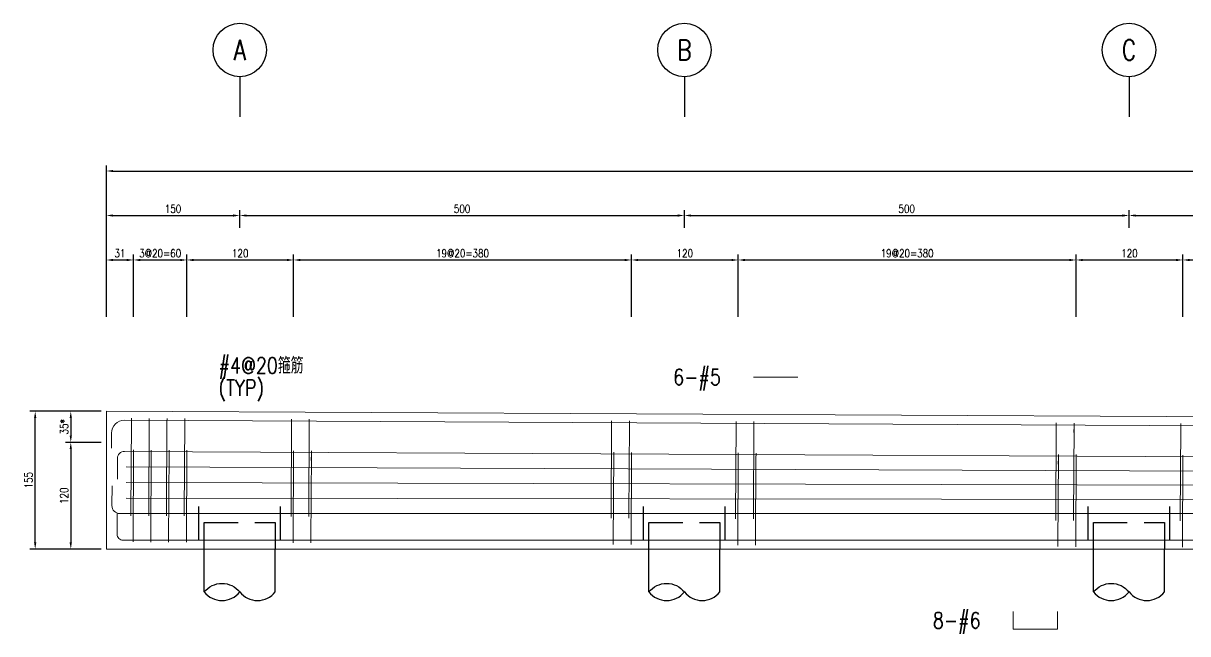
# Model space of a CAD drawing. Extents: x -4754 to 4976, y -19960 to 3841.
# Drawn here: x -359 to 951, y -18295 to -17609 of the extents above; entities that cross this region are included whole.
import ezdxf
from ezdxf.enums import TextEntityAlignment as Align

# ---------------------------------------------------------------- set-up
doc = ezdxf.new("R2010")
doc.units = 0
doc.header["$LTSCALE"] = 3
doc.linetypes.add('DASHED', pattern=[19.05, 12.7, -6.35])
doc.layers.get('0').update_dxf_attribs({"linetype": 'CONTINUOUS'})
doc.layers.add('HB_0', color=7, linetype='CONTINUOUS', transparency=0.5)
for name, color, linetype in [('HB_DIM', 1, 'CONTINUOUS'), ('HB_TXT_CTEXT', 2, 'CONTINUOUS'), ('鋼筋', 3, 'CONTINUOUS')]:
    doc.layers.add(name, color=color, linetype=linetype)
doc.styles.get("Standard").update_dxf_attribs({"font": 'ROMANS.shx', "width": 0.8, "bigfont": 'chineset.shx'})
doc.dimstyles.new('30', dxfattribs={"dimscale": 3, "dimtxt": 3, "dimasz": 2.5, "dimexe": 2, "dimexo": 2, "dimgap": 1, "dimtad": 1, "dimdsep": 46, "dimtxsty": 'Standard', "dimcen": 0, "dimclrd": 256, "dimclre": 256, "dimclrt": 2, "dimadec": 0, "dimazin": 0, "dimtfac": 1, "dimtix": 1, "dimtmove": 2, "dimatfit": 3, "dimfxl": 1, "dimtolj": 1, "dimtzin": 0, "dimarcsym": 0})

# ---------------------------------------------------------------- blocks, each defined once
blk = doc.blocks.new('pile_vertical')
at = {"color": 252, "linetype": 'DASHED'}
for p, q in [((-46, 10), (-46, 50)), ((46, 10), (46, 50))]:
    blk.add_line(p, q, dxfattribs=at)
at = {"linetype": 'Continuous'}
for p, q in [((-40, -48.1), (-40, 0)), ((40, -48.1), (40, 0))]:
    blk.add_line(p, q, dxfattribs=at)
at = {"color": 252, "linetype": 'DASHED'}
blk.add_lwpolyline([(-40, 0), (-40, 30), (40, 30), (40, 0)], dxfattribs=at)
at = {"linetype": 'Continuous'}
for points in [[(-40, -48.1, -0.48), (0, -48.1, 0.48), (40, -48.1, 0.48)], [(-40, -48.1, 0.48), (0, -48.1, 0.48)]]:
    blk.add_lwpolyline(points, format="xyb", dxfattribs=at)
blk = doc.blocks.new('line_guide')
at = {"color": 4, "linetype": 'Continuous'}
blk.add_line((0, 0), (0, -45), dxfattribs=at)
blk.add_circle((0, 30), 30, dxfattribs=at)
at = {"color": 4, "linetype": 'Continuous', "width": 0.8}
blk.add_attdef('A', text='', height=22.5, dxfattribs=at).set_placement((0, 30), align=Align.MIDDLE)
blk = doc.blocks.new('*D469')
at = {"layer": 'HB_DIM', "linetype": 'Continuous', "lineweight": -2}
for p, q in [((-271.4, -18044.8), (-311.4, -18044.8)), ((-305.4, -18052.3), (-305.4, -18072.3)), ((-271.4, -18079.8), (-311.4, -18079.8))]:
    blk.add_line(p, q, dxfattribs=at)
at = {"layer": 'HB_DIM'}
for points in [[(-304.2, -18052.3), (-306.7, -18052.3), (-305.4, -18044.8)], [(-306.7, -18072.3), (-304.2, -18072.3), (-305.4, -18079.8)]]:
    blk.add_solid(points, dxfattribs=at)
at = {"layer": 'HB_DIM', "color": 2, "linetype": 'Continuous', "insert": (-312.9, -18062.3), "char_height": 9, "attachment_point": 5, "rotation": 90}
blk.add_mtext('\\A1;35*', dxfattribs=at)
blk = doc.blocks.new('*D470')
at = {"layer": 'HB_DIM', "linetype": 'Continuous', "lineweight": -2}
for p, q in [((-271.4, -18079.8), (-311.4, -18079.8)), ((-305.4, -18087.3), (-305.4, -18192.3)), ((-271.4, -18199.8), (-311.4, -18199.8))]:
    blk.add_line(p, q, dxfattribs=at)
at = {"layer": 'HB_DIM'}
for points in [[(-304.2, -18087.3), (-306.7, -18087.3), (-305.4, -18079.8)], [(-306.7, -18192.3), (-304.2, -18192.3), (-305.4, -18199.8)]]:
    blk.add_solid(points, dxfattribs=at)
at = {"layer": 'HB_DIM', "color": 2, "linetype": 'Continuous', "insert": (-312.9, -18139.8), "char_height": 9, "attachment_point": 5, "rotation": 90}
blk.add_mtext('\\A1;120', dxfattribs=at)
blk = doc.blocks.new('*D471')
at = {"layer": 'HB_DIM', "linetype": 'Continuous', "lineweight": -2}
for p, q in [((-265.4, -17938.8), (-265.4, -17868.8)), ((-234.9, -17938.8), (-234.9, -17868.8)), ((-257.9, -17874.8), (-242.4, -17874.8))]:
    blk.add_line(p, q, dxfattribs=at)
at = {"layer": 'HB_DIM'}
for points in [[(-257.9, -17873.6), (-257.9, -17876.1), (-265.4, -17874.8)], [(-242.4, -17876.1), (-242.4, -17873.6), (-234.9, -17874.8)]]:
    blk.add_solid(points, dxfattribs=at)
at = {"layer": 'HB_DIM', "color": 2, "linetype": 'Continuous', "insert": (-250.2, -17867.3), "char_height": 9, "attachment_point": 5, "rotation": 0}
blk.add_mtext('\\A1;31', dxfattribs=at)
blk = doc.blocks.new('*D472')
at = {"layer": 'HB_DIM', "linetype": 'Continuous', "lineweight": -2}
for p, q in [((-234.9, -17938.8), (-234.9, -17868.8)), ((-174.9, -17938.8), (-174.9, -17868.8)), ((-227.4, -17874.8), (-182.4, -17874.8))]:
    blk.add_line(p, q, dxfattribs=at)
at = {"layer": 'HB_DIM'}
for points in [[(-227.4, -17873.6), (-227.4, -17876.1), (-234.9, -17874.8)], [(-182.4, -17876.1), (-182.4, -17873.6), (-174.9, -17874.8)]]:
    blk.add_solid(points, dxfattribs=at)
at = {"layer": 'HB_DIM', "color": 2, "linetype": 'Continuous', "insert": (-204.9, -17867.3), "char_height": 9, "attachment_point": 5, "rotation": 0}
blk.add_mtext('\\A1;3@20=60', dxfattribs=at)
blk = doc.blocks.new('*D473')
at = {"layer": 'HB_DIM', "linetype": 'Continuous', "lineweight": -2}
for p, q in [((-174.9, -17938.8), (-174.9, -17868.8)), ((-54.9, -17938.8), (-54.9, -17868.8)), ((-167.4, -17874.8), (-62.4, -17874.8))]:
    blk.add_line(p, q, dxfattribs=at)
at = {"layer": 'HB_DIM'}
for points in [[(-167.4, -17873.6), (-167.4, -17876.1), (-174.9, -17874.8)], [(-62.4, -17876.1), (-62.4, -17873.6), (-54.9, -17874.8)]]:
    blk.add_solid(points, dxfattribs=at)
at = {"layer": 'HB_DIM', "color": 2, "linetype": 'Continuous', "insert": (-114.9, -17867.3), "char_height": 9, "attachment_point": 5, "rotation": 0}
blk.add_mtext('\\A1;120', dxfattribs=at)
blk = doc.blocks.new('*D474')
at = {"layer": 'HB_DIM', "linetype": 'Continuous', "lineweight": -2}
for p, q in [((-54.9, -17938.8), (-54.9, -17868.8)), ((325.1, -17938.8), (325.1, -17868.8)), ((-47.4, -17874.8), (317.6, -17874.8))]:
    blk.add_line(p, q, dxfattribs=at)
at = {"layer": 'HB_DIM'}
for points in [[(-47.4, -17873.6), (-47.4, -17876.1), (-54.9, -17874.8)], [(317.6, -17876.1), (317.6, -17873.6), (325.1, -17874.8)]]:
    blk.add_solid(points, dxfattribs=at)
at = {"layer": 'HB_DIM', "color": 2, "linetype": 'Continuous', "insert": (135.1, -17867.3), "char_height": 9, "attachment_point": 5, "rotation": 0}
blk.add_mtext('\\A1;19@20=380', dxfattribs=at)
blk = doc.blocks.new('*D475')
at = {"layer": 'HB_DIM', "linetype": 'Continuous', "lineweight": -2}
for p, q in [((325.1, -17938.8), (325.1, -17868.8)), ((445.1, -17938.8), (445.1, -17868.8)), ((332.6, -17874.8), (437.6, -17874.8))]:
    blk.add_line(p, q, dxfattribs=at)
at = {"layer": 'HB_DIM'}
for points in [[(332.6, -17873.6), (332.6, -17876.1), (325.1, -17874.8)], [(437.6, -17876.1), (437.6, -17873.6), (445.1, -17874.8)]]:
    blk.add_solid(points, dxfattribs=at)
at = {"layer": 'HB_DIM', "color": 2, "linetype": 'Continuous', "insert": (385.1, -17867.3), "char_height": 9, "attachment_point": 5, "rotation": 0}
blk.add_mtext('\\A1;120', dxfattribs=at)
blk = doc.blocks.new('*D476')
at = {"layer": 'HB_DIM', "linetype": 'Continuous', "lineweight": -2}
for p, q in [((445.1, -17938.8), (445.1, -17868.8)), ((825.1, -17938.8), (825.1, -17868.8)), ((452.6, -17874.8), (817.6, -17874.8))]:
    blk.add_line(p, q, dxfattribs=at)
at = {"layer": 'HB_DIM'}
for points in [[(452.6, -17873.6), (452.6, -17876.1), (445.1, -17874.8)], [(817.6, -17876.1), (817.6, -17873.6), (825.1, -17874.8)]]:
    blk.add_solid(points, dxfattribs=at)
at = {"layer": 'HB_DIM', "color": 2, "linetype": 'Continuous', "insert": (635.1, -17867.3), "char_height": 9, "attachment_point": 5, "rotation": 0}
blk.add_mtext('\\A1;19@20=380', dxfattribs=at)
blk = doc.blocks.new('*D477')
at = {"layer": 'HB_DIM', "linetype": 'Continuous', "lineweight": -2}
for p, q in [((825.1, -17938.8), (825.1, -17868.8)), ((945.1, -17938.8), (945.1, -17868.8)), ((832.6, -17874.8), (937.6, -17874.8))]:
    blk.add_line(p, q, dxfattribs=at)
at = {"layer": 'HB_DIM'}
for points in [[(832.6, -17873.6), (832.6, -17876.1), (825.1, -17874.8)], [(937.6, -17876.1), (937.6, -17873.6), (945.1, -17874.8)]]:
    blk.add_solid(points, dxfattribs=at)
at = {"layer": 'HB_DIM', "color": 2, "linetype": 'Continuous', "insert": (885.1, -17867.3), "char_height": 9, "attachment_point": 5, "rotation": 0}
blk.add_mtext('\\A1;120', dxfattribs=at)
blk = doc.blocks.new('*D478')
at = {"layer": 'HB_DIM', "linetype": 'Continuous', "lineweight": -2}
for p, q in [((945.1, -17938.8), (945.1, -17868.8)), ((1325.1, -17938.8), (1325.1, -17868.8)), ((952.6, -17874.8), (1317.6, -17874.8))]:
    blk.add_line(p, q, dxfattribs=at)
at = {"layer": 'HB_DIM'}
for points in [[(952.6, -17873.6), (952.6, -17876.1), (945.1, -17874.8)], [(1317.6, -17876.1), (1317.6, -17873.6), (1325.1, -17874.8)]]:
    blk.add_solid(points, dxfattribs=at)
at = {"layer": 'HB_DIM', "color": 2, "linetype": 'Continuous', "insert": (1135.1, -17867.3), "char_height": 9, "attachment_point": 5, "rotation": 0}
blk.add_mtext('\\A1;19@20=380', dxfattribs=at)
blk = doc.blocks.new('*D486')
at = {"layer": 'HB_DIM', "linetype": 'Continuous', "lineweight": -2}
for p, q in [((-265.4, -17938.8), (-265.4, -17768.8)), ((2714.6, -17953.8), (2714.6, -17768.8)), ((-257.9, -17774.8), (2707.1, -17774.8))]:
    blk.add_line(p, q, dxfattribs=at)
at = {"layer": 'HB_DIM'}
for points in [[(-257.9, -17773.6), (-257.9, -17776.1), (-265.4, -17774.8)], [(2707.1, -17776.1), (2707.1, -17773.6), (2714.6, -17774.8)]]:
    blk.add_solid(points, dxfattribs=at)
at = {"layer": 'HB_DIM', "color": 2, "linetype": 'Continuous', "insert": (1224.6, -17767.3), "char_height": 9, "attachment_point": 5, "rotation": 0}
blk.add_mtext('\\A1;2980', dxfattribs=at)
blk = doc.blocks.new('*D487')
at = {"layer": 'HB_DIM', "linetype": 'Continuous', "lineweight": -2}
for p, q in [((-265.4, -17938.8), (-265.4, -17818.8)), ((-115.4, -17838.8), (-115.4, -17818.8)), ((-257.9, -17824.8), (-122.9, -17824.8))]:
    blk.add_line(p, q, dxfattribs=at)
at = {"layer": 'HB_DIM'}
for points in [[(-257.9, -17823.6), (-257.9, -17826.1), (-265.4, -17824.8)], [(-122.9, -17826.1), (-122.9, -17823.6), (-115.4, -17824.8)]]:
    blk.add_solid(points, dxfattribs=at)
at = {"layer": 'HB_DIM', "color": 2, "linetype": 'Continuous', "insert": (-190.4, -17817.3), "char_height": 9, "attachment_point": 5, "rotation": 0}
blk.add_mtext('\\A1;150', dxfattribs=at)
blk = doc.blocks.new('*D488')
at = {"layer": 'HB_DIM', "linetype": 'Continuous', "lineweight": -2}
for p, q in [((-115.4, -17838.8), (-115.4, -17818.8)), ((384.6, -17838.8), (384.6, -17818.8)), ((-107.9, -17824.8), (377.1, -17824.8))]:
    blk.add_line(p, q, dxfattribs=at)
at = {"layer": 'HB_DIM'}
for points in [[(-107.9, -17823.6), (-107.9, -17826.1), (-115.4, -17824.8)], [(377.1, -17826.1), (377.1, -17823.6), (384.6, -17824.8)]]:
    blk.add_solid(points, dxfattribs=at)
at = {"layer": 'HB_DIM', "color": 2, "linetype": 'Continuous', "insert": (134.6, -17817.3), "char_height": 9, "attachment_point": 5, "rotation": 0}
blk.add_mtext('\\A1;500', dxfattribs=at)
blk = doc.blocks.new('*D489')
at = {"layer": 'HB_DIM', "linetype": 'Continuous', "lineweight": -2}
for p, q in [((384.6, -17838.8), (384.6, -17818.8)), ((884.6, -17838.8), (884.6, -17818.8)), ((392.1, -17824.8), (877.1, -17824.8))]:
    blk.add_line(p, q, dxfattribs=at)
at = {"layer": 'HB_DIM'}
for points in [[(392.1, -17823.6), (392.1, -17826.1), (384.6, -17824.8)], [(877.1, -17826.1), (877.1, -17823.6), (884.6, -17824.8)]]:
    blk.add_solid(points, dxfattribs=at)
at = {"layer": 'HB_DIM', "color": 2, "linetype": 'Continuous', "insert": (634.6, -17817.3), "char_height": 9, "attachment_point": 5, "rotation": 0}
blk.add_mtext('\\A1;500', dxfattribs=at)
blk = doc.blocks.new('*D490')
at = {"layer": 'HB_DIM', "linetype": 'Continuous', "lineweight": -2}
for p, q in [((884.6, -17838.8), (884.6, -17818.8)), ((1384.6, -17838.8), (1384.6, -17818.8)), ((892.1, -17824.8), (1377.1, -17824.8))]:
    blk.add_line(p, q, dxfattribs=at)
at = {"layer": 'HB_DIM'}
for points in [[(892.1, -17823.6), (892.1, -17826.1), (884.6, -17824.8)], [(1377.1, -17826.1), (1377.1, -17823.6), (1384.6, -17824.8)]]:
    blk.add_solid(points, dxfattribs=at)
at = {"layer": 'HB_DIM', "color": 2, "linetype": 'Continuous', "insert": (1134.6, -17817.3), "char_height": 9, "attachment_point": 5, "rotation": 0}
blk.add_mtext('\\A1;500', dxfattribs=at)
blk = doc.blocks.new('*D494')
at = {"layer": 'HB_DIM', "linetype": 'Continuous', "lineweight": -2}
for p, q in [((-281.4, -18044.8), (-351.4, -18044.8)), ((-345.4, -18192.3), (-345.4, -18052.3)), ((-281.4, -18199.8), (-351.4, -18199.8))]:
    blk.add_line(p, q, dxfattribs=at)
at = {"layer": 'HB_DIM'}
for points in [[(-344.2, -18052.3), (-346.7, -18052.3), (-345.4, -18044.8)], [(-346.7, -18192.3), (-344.2, -18192.3), (-345.4, -18199.8)]]:
    blk.add_solid(points, dxfattribs=at)
at = {"layer": 'HB_DIM', "color": 2, "linetype": 'Continuous', "insert": (-352.9, -18122.3), "char_height": 9, "attachment_point": 5, "rotation": 90}
blk.add_mtext('\\A1;155', dxfattribs=at)

msp = doc.modelspace()

# ---------------------------------------------------------------- linework, layer by layer
at = {"layer": 'HB_0', "lineweight": 5}
msp.add_lwpolyline([(-265.427, -18199.802), (-265.427, -18044.802), (2714.573, -18059.802), (2714.573, -18199.802), (-265.427, -18199.802)], dxfattribs=at)
at = {"layer": 'HB_DIM', "color": 1, "linetype": 'Continuous'}
for points in [[(-217.229, -18053.418, 0, 1.25, 0), (-207.229, -18043.418, 0, 0, 0), (-157.229, -17993.418, 0, 0, 0), (-139.229, -17993.418, 0, 0, 0)], [(-214.868, -18088.963, 0, 1.25, 0), (-207.161, -18076.186, 0, 0, 0), (-157.229, -17993.418, 0, 0, 0), (-139.229, -17993.418, 0, 0, 0)], [(344.142, -18126.359, 0, 1.25, 0), (344.142, -18111.359, 0, 0, 0), (344.142, -18006.359, 0, 0, 0), (362.142, -18006.359, 0, 0, 0)], [(344.142, -18143.104, 0, 1.25, 0), (344.142, -18128.104, 0, 0, 0), (344.142, -18006.359, 0, 0, 0), (362.142, -18006.359, 0, 0, 0)], [(344.142, -18109.614, 0, 1.25, 0), (344.142, -18094.614, 0, 0, 0), (344.142, -18006.359, 0, 0, 0), (362.142, -18006.359, 0, 0, 0)], [(931.051, -18095.823, 0, 1.25, 0), (931.051, -18080.823, 0, 0, 0), (931.051, -18005.823, 0, 0, 0), (949.051, -18005.823, 0, 0, 0)], [(929.798, -18159.808, 0, 1.25, 0), (929.798, -18174.808, 0, 0, 0), (929.798, -18249.808, 0, 0, 0), (947.798, -18249.808, 0, 0, 0)], [(636.132, -18189.826, 0, 1.25, 0), (636.132, -18204.826, 0, 0, 0), (636.132, -18279.826, 0, 0, 0), (654.132, -18279.826, 0, 0, 0)]]:
    msp.add_lwpolyline(points, format="xyseb", dxfattribs=at)
at = {"layer": 'HB_TXT_CTEXT', "lineweight": 5}
msp.add_line((462.142, -18006.359, 50), (512.142, -18006.359, 50), dxfattribs=at)
msp.add_polyline3d([(754.132, -18269.826, -50), (754.132, -18289.826, -50), (804.132, -18289.826, -50), (804.132, -18269.826, -50)], dxfattribs=at)
at = {"layer": '鋼筋', "lineweight": 5}
for p, q in [((-244.987, -18054.905, -38), (2694.033, -18069.698, -38)), ((-244.987, -18054.905, -27.143), (2694.033, -18069.698, -27.143)), ((-244.987, -18054.905, -16.286), (2694.033, -18069.698, -16.286)), ((-244.987, -18054.905, -5.429), (2694.033, -18069.698, -5.429)), ((-244.987, -18054.905, 5.429), (2694.033, -18069.698, 5.429)), ((-244.987, -18054.905, 16.286), (2694.033, -18069.698, 16.286)), ((-244.987, -18054.905, 27.143), (2694.033, -18069.698, 27.143)), ((-244.987, -18054.905, 38), (2694.033, -18069.698, 38)), ((-237.242, -18055.902, 40.245), (-237.761, -18159.041, 40.245)), ((-237.761, -18159.041, -40.245), (-237.242, -18055.902, -40.245)), ((-237.28, -18063.522, 33.895), (-237.242, -18055.902, 33.895)), ((-237.242, -18055.902, -33.895), (-237.28, -18063.522, -33.895)), ((-217.242, -18056.002, 40.245), (-217.761, -18159.142, 40.245)), ((-217.761, -18159.142, -40.245), (-217.242, -18056.002, -40.245)), ((-217.281, -18063.622, 33.895), (-217.242, -18056.002, 33.895)), ((-217.242, -18056.002, -33.895), (-217.281, -18063.622, -33.895)), ((-197.242, -18056.103, 40.245), (-197.762, -18159.242, 40.245)), ((-197.762, -18159.242, -40.245), (-197.242, -18056.103, -40.245)), ((-197.281, -18063.723, 33.895), (-197.242, -18056.103, 33.895)), ((-197.242, -18056.103, -33.895), (-197.281, -18063.723, -33.895)), ((-177.243, -18056.204, 40.245), (-177.762, -18159.343, 40.245)), ((-177.762, -18159.343, -40.245), (-177.243, -18056.204, -40.245)), ((-177.281, -18063.824, 33.895), (-177.243, -18056.204, 33.895)), ((-177.243, -18056.204, -33.895), (-177.281, -18063.824, -33.895)), ((-57.244, -18056.808, 40.245), (-57.763, -18159.947, 40.245)), ((-57.763, -18159.947, -40.245), (-57.244, -18056.808, -40.245)), ((-57.283, -18064.428, 33.895), (-57.244, -18056.808, 33.895)), ((-57.244, -18056.808, -33.895), (-57.283, -18064.428, -33.895)), ((-37.244, -18056.908, 40.245), (-37.764, -18160.048, 40.245)), ((-37.764, -18160.048, -40.245), (-37.244, -18056.908, -40.245)), ((-37.283, -18064.528, 33.895), (-37.244, -18056.908, 33.895)), ((-37.244, -18056.908, -33.895), (-37.283, -18064.528, -33.895)), ((-259.636, -18086.441, -38), (-259.55, -18069.321, -38)), ((-259.636, -18086.441, -27.143), (-259.55, -18069.321, -27.143)), ((-259.636, -18086.441, -16.286), (-259.55, -18069.321, -16.286)), ((-259.636, -18086.441, -5.429), (-259.55, -18069.321, -5.429)), ((-259.636, -18086.441, 5.429), (-259.55, -18069.321, 5.429)), ((-259.636, -18086.441, 16.286), (-259.55, -18069.321, 16.286)), ((-259.636, -18086.441, 27.143), (-259.55, -18069.321, 27.143)), ((-259.636, -18086.441, 38), (-259.55, -18069.321, 38)), ((302.751, -18058.62, 40.245), (302.232, -18161.759, 40.245)), ((302.232, -18161.759, -40.245), (302.751, -18058.62, -40.245)), ((302.713, -18066.24, 33.895), (302.751, -18058.62, 33.895)), ((302.751, -18058.62, -33.895), (302.713, -18066.24, -33.895)), ((322.751, -18058.72, 40.245), (322.232, -18161.86, 40.245)), ((322.232, -18161.86, -40.245), (322.751, -18058.72, -40.245)), ((322.713, -18066.34, 33.895), (322.751, -18058.72, 33.895)), ((322.751, -18058.72, -33.895), (322.713, -18066.34, -33.895)), ((442.749, -18059.324, 40.245), (442.23, -18162.464, 40.245)), ((442.23, -18162.464, -40.245), (442.749, -18059.324, -40.245)), ((442.711, -18066.944, 33.895), (442.749, -18059.324, 33.895)), ((442.749, -18059.324, -33.895), (442.711, -18066.944, -33.895)), ((462.749, -18059.425, 40.245), (462.23, -18162.564, 40.245)), ((462.23, -18162.564, -40.245), (462.749, -18059.425, -40.245)), ((462.711, -18067.045, 33.895), (462.749, -18059.425, 33.895)), ((462.749, -18059.425, -33.895), (462.711, -18067.045, -33.895)), ((802.745, -18061.137, 40.245), (802.226, -18164.276, 40.245)), ((802.226, -18164.276, -40.245), (802.745, -18061.137, -40.245)), ((802.707, -18068.756, 33.895), (802.745, -18061.137, 33.895)), ((802.745, -18061.137, -33.895), (802.707, -18068.756, -33.895)), ((822.745, -18061.237, 40.245), (822.225, -18164.377, 40.245)), ((822.225, -18164.377, -40.245), (822.745, -18061.237, -40.245)), ((822.706, -18068.857, 33.895), (822.745, -18061.237, 33.895)), ((822.745, -18061.237, -33.895), (822.706, -18068.857, -33.895)), ((942.743, -18061.841, 40.245), (942.224, -18164.981, 40.245)), ((942.224, -18164.981, -40.245), (942.743, -18061.841, -40.245)), ((942.705, -18069.461, 33.895), (942.743, -18061.841, 33.895)), ((942.743, -18061.841, -33.895), (942.705, -18069.461, -33.895)), ((-245.103, -18089.902, -50), (2695.282, -18104.703, -50)), ((-245.103, -18089.902, -35.714), (2695.282, -18104.703, -35.714)), ((-245.103, -18089.902, -21.429), (2695.282, -18104.703, -21.429)), ((-245.103, -18089.902, -7.143), (2695.282, -18104.703, -7.143)), ((-245.103, -18089.902, 7.143), (2695.282, -18104.703, 7.143)), ((-245.103, -18089.902, 21.429), (2695.282, -18104.703, 21.429)), ((-245.103, -18089.902, 35.714), (2695.282, -18104.703, 35.714)), ((-245.103, -18089.902, 50), (2695.282, -18104.703, 50)), ((-234.881, -18091.446, 51.745), (-235.37, -18188.583, 51.745)), ((-235.37, -18188.583, -51.745), (-234.881, -18091.446, -51.745)), ((-234.919, -18099.066, 45.395), (-234.881, -18091.446, 45.395)), ((-234.881, -18091.446, -45.395), (-234.919, -18099.066, -45.395)), ((-214.881, -18091.546, 51.745), (-215.37, -18188.684, 51.745)), ((-215.37, -18188.684, -51.745), (-214.881, -18091.546, -51.745)), ((-214.919, -18099.166, 45.395), (-214.881, -18091.546, 45.395)), ((-214.881, -18091.546, -45.395), (-214.919, -18099.166, -45.395)), ((-194.881, -18091.647, 51.745), (-195.37, -18188.785, 51.745)), ((-195.37, -18188.785, -51.745), (-194.881, -18091.647, -51.745)), ((-194.92, -18099.267, 45.395), (-194.881, -18091.647, 45.395)), ((-194.881, -18091.647, -45.395), (-194.92, -18099.267, -45.395)), ((-174.882, -18091.748, 51.745), (-175.371, -18188.885, 51.745)), ((-175.371, -18188.885, -51.745), (-174.882, -18091.748, -51.745)), ((-174.92, -18099.368, 45.395), (-174.882, -18091.748, 45.395)), ((-174.882, -18091.748, -45.395), (-174.92, -18099.368, -45.395)), ((-54.883, -18092.352, 51.745), (-55.372, -18189.489, 51.745)), ((-55.372, -18189.489, -51.745), (-54.883, -18092.352, -51.745)), ((-54.921, -18099.972, 45.395), (-54.883, -18092.352, 45.395)), ((-54.883, -18092.352, -45.395), (-54.921, -18099.972, -45.395)), ((-34.883, -18092.452, 51.745), (-35.372, -18189.59, 51.745)), ((-35.372, -18189.59, -51.745), (-34.883, -18092.452, -51.745)), ((-34.922, -18100.072, 45.395), (-34.883, -18092.452, 45.395)), ((-34.883, -18092.452, -45.395), (-34.922, -18100.072, -45.395)), ((305.112, -18094.164, 51.745), (304.623, -18191.301, 51.745)), ((304.623, -18191.301, -51.745), (305.112, -18094.164, -51.745)), ((305.074, -18101.784, 45.395), (305.112, -18094.164, 45.395)), ((305.112, -18094.164, -45.395), (305.074, -18101.784, -45.395)), ((325.112, -18094.264, 51.745), (324.623, -18191.402, 51.745)), ((324.623, -18191.402, -51.745), (325.112, -18094.264, -51.745)), ((325.074, -18101.884, 45.395), (325.112, -18094.264, 45.395)), ((325.112, -18094.264, -45.395), (325.074, -18101.884, -45.395)), ((445.111, -18094.869, 51.745), (444.622, -18192.006, 51.745)), ((444.622, -18192.006, -51.745), (445.111, -18094.869, -51.745)), ((445.072, -18102.488, 45.395), (445.111, -18094.869, 45.395)), ((445.111, -18094.869, -45.395), (445.072, -18102.488, -45.395)), ((465.11, -18094.969, 51.745), (464.621, -18192.107, 51.745)), ((464.621, -18192.107, -51.745), (465.11, -18094.969, -51.745)), ((465.072, -18102.589, 45.395), (465.11, -18094.969, 45.395)), ((465.11, -18094.969, -45.395), (465.072, -18102.589, -45.395)), ((-253.03, -18120.973, -50), (-252.912, -18097.633, -50)), ((-253.03, -18120.973, -35.714), (-252.912, -18097.633, -35.714)), ((-253.03, -18120.973, -21.429), (-252.912, -18097.633, -21.429)), ((-253.03, -18120.973, -7.143), (-252.912, -18097.633, -7.143)), ((-253.03, -18120.973, 7.143), (-252.912, -18097.633, 7.143)), ((-253.03, -18120.973, 21.429), (-252.912, -18097.633, 21.429)), ((-253.03, -18120.973, 35.714), (-252.912, -18097.633, 35.714)), ((-253.03, -18120.973, 50), (-252.912, -18097.633, 50)), ((-242.961, -18107.406, -50), (2692.983, -18118.449, -50)), ((-242.961, -18107.406, 50), (2692.983, -18118.449, 50)), ((805.106, -18096.681, 51.745), (804.617, -18193.818, 51.745)), ((804.617, -18193.818, -51.745), (805.106, -18096.681, -51.745)), ((805.068, -18104.3, 45.395), (805.106, -18096.681, 45.395)), ((805.106, -18096.681, -45.395), (805.068, -18104.3, -45.395)), ((825.106, -18096.781, 51.745), (824.617, -18193.919, 51.745)), ((824.617, -18193.919, -51.745), (825.106, -18096.781, -51.745)), ((825.067, -18104.401, 45.395), (825.106, -18096.781, 45.395)), ((825.106, -18096.781, -45.395), (825.067, -18104.401, -45.395)), ((945.104, -18097.385, 51.745), (944.615, -18194.523, 51.745)), ((944.615, -18194.523, -51.745), (945.104, -18097.385, -51.745)), ((945.066, -18105.005, 45.395), (945.104, -18097.385, 45.395)), ((945.104, -18097.385, -45.395), (945.066, -18105.005, -45.395)), ((-259.068, -18128.563, -50), (-259.18, -18150.897, -50)), ((-259.068, -18128.563, -35.714), (-259.18, -18150.897, -35.714)), ((-259.068, -18128.563, -21.429), (-259.18, -18150.897, -21.429)), ((-259.068, -18128.563, -7.143), (-259.18, -18150.897, -7.143)), ((-259.068, -18128.563, 7.143), (-259.18, -18150.897, 7.143)), ((-259.068, -18128.563, 21.429), (-259.18, -18150.897, 21.429)), ((-259.068, -18128.563, 35.714), (-259.18, -18150.897, 35.714)), ((-259.068, -18128.563, 50), (-259.18, -18150.897, 50)), ((-243.049, -18124.898, -50), (2692.906, -18132.206, -50)), ((-243.049, -18124.898, 50), (2692.906, -18132.206, 50)), ((-243.137, -18142.39, -50), (2692.825, -18145.964, -50)), ((-243.137, -18142.39, 50), (2692.825, -18145.964, 50)), ((-253.221, -18158.907, -50), (-253.343, -18183.143, -50)), ((-253.221, -18158.907, -35.714), (-253.343, -18183.143, -35.714)), ((-253.221, -18158.907, -21.429), (-253.343, -18183.143, -21.429)), ((-253.221, -18158.907, -7.143), (-253.343, -18183.143, -7.143)), ((-253.221, -18158.907, 7.143), (-253.343, -18183.143, 7.143)), ((-253.221, -18158.907, 21.429), (-253.343, -18183.143, 21.429)), ((-253.221, -18158.907, 35.714), (-253.343, -18183.143, 35.714)), ((-253.221, -18158.907, 50), (-253.343, -18183.143, 50)), ((-250.29, -18159.832, -50), (2699.93, -18159.772, -50)), ((-250.29, -18159.832, -35.714), (2699.93, -18159.772, -35.714)), ((-250.29, -18159.832, -21.429), (2699.93, -18159.772, -21.429)), ((-250.29, -18159.832, -7.143), (2699.93, -18159.772, -7.143)), ((-250.29, -18159.832, 7.143), (2699.93, -18159.772, 7.143)), ((-250.29, -18159.832, 21.429), (2699.93, -18159.772, 21.429)), ((-250.29, -18159.832, 35.714), (2699.93, -18159.772, 35.714)), ((-250.29, -18159.832, 50), (2699.93, -18159.772, 50)), ((-237.777, -18162.216, 37.07), (-237.777, -18162.216, -37.07)), ((-217.777, -18162.317, 37.07), (-217.777, -18162.317, -37.07)), ((-197.778, -18162.417, 37.07), (-197.778, -18162.417, -37.07)), ((-177.778, -18162.518, 37.07), (-177.778, -18162.518, -37.07)), ((-57.779, -18163.122, 37.07), (-57.779, -18163.122, -37.07)), ((-37.78, -18163.223, 37.07), (-37.78, -18163.223, -37.07)), ((302.216, -18164.934, 37.07), (302.216, -18164.934, -37.07)), ((322.216, -18165.035, 37.07), (322.216, -18165.035, -37.07)), ((442.214, -18165.639, 37.07), (442.214, -18165.639, -37.07)), ((462.214, -18165.739, 37.07), (462.214, -18165.739, -37.07)), ((802.21, -18167.451, 37.07), (802.21, -18167.451, -37.07)), ((822.209, -18167.551, 37.07), (822.209, -18167.551, -37.07)), ((942.208, -18168.155, 37.07), (942.208, -18168.155, -37.07)), ((-246.657, -18189.862, -50), (2695.973, -18189.742, -50)), ((-246.657, -18189.862, -35.714), (2695.973, -18189.742, -35.714)), ((-246.657, -18189.862, -21.429), (2695.973, -18189.742, -21.429)), ((-246.657, -18189.862, -7.143), (2695.973, -18189.742, -7.143)), ((-246.657, -18189.862, 7.143), (2695.973, -18189.742, 7.143)), ((-246.657, -18189.862, 21.429), (2695.973, -18189.742, 21.429)), ((-246.657, -18189.862, 35.714), (2695.973, -18189.742, 35.714)), ((-246.657, -18189.862, 50), (2695.973, -18189.742, 50)), ((-235.386, -18191.758, 48.57), (-235.386, -18191.758, -48.57)), ((-215.386, -18191.859, 48.57), (-215.386, -18191.859, -48.57)), ((-195.386, -18191.96, 48.57), (-195.386, -18191.96, -48.57)), ((-175.387, -18192.06, 48.57), (-175.387, -18192.06, -48.57)), ((-55.388, -18192.664, 48.57), (-55.388, -18192.664, -48.57)), ((-35.388, -18192.765, 48.57), (-35.388, -18192.765, -48.57)), ((304.607, -18194.476, 48.57), (304.607, -18194.476, -48.57)), ((324.607, -18194.577, 48.57), (324.607, -18194.577, -48.57)), ((444.606, -18195.181, 48.57), (444.606, -18195.181, -48.57)), ((464.605, -18195.282, 48.57), (464.605, -18195.282, -48.57)), ((804.601, -18196.993, 48.57), (804.601, -18196.993, -48.57)), ((824.601, -18197.094, 48.57), (824.601, -18197.094, -48.57)), ((944.599, -18197.698, 48.57), (944.599, -18197.698, -48.57))]:
    msp.add_line(p, q, dxfattribs=at)
at = {"layer": '鋼筋', "lineweight": 5, "extrusion": (0, 0, -1)}
for centre, radius, end in [((245.06, -18069.394, 38), 14.49, 90.288399), ((245.06, -18069.394, 27.143), 14.49, 90.288399), ((245.06, -18069.394, 16.286), 14.49, 90.288399), ((245.06, -18069.394, 5.429), 14.49, 90.288399), ((245.06, -18069.394, -5.429), 14.49, 90.288399), ((245.06, -18069.394, -16.286), 14.49, 90.288399), ((245.06, -18069.394, -27.143), 14.49, 90.288399), ((245.06, -18069.394, -38), 14.49, 90.288399), ((245.142, -18097.672, 50), 7.77, 90.288403), ((245.142, -18097.672, 35.714), 7.77, 90.288403), ((245.142, -18097.672, 21.429), 7.77, 90.288403), ((245.142, -18097.672, 7.143), 7.77, 90.288403), ((245.142, -18097.672, -7.143), 7.77, 90.288403), ((245.142, -18097.672, -21.429), 7.77, 90.288403), ((245.142, -18097.672, -35.714), 7.77, 90.288403), ((245.142, -18097.672, -50), 7.77, 90.288403)]:
    msp.add_arc(centre, radius, 0.288399, end, dxfattribs=at)
at = {"layer": '鋼筋', "lineweight": 5, "extrusion": (0.999987, -0.005033, 0)}
for centre, start, end in [((-18056.867, 37.07, -146.355), 270, 90), ((-18056.867, -37.07, -146.355), 270, 90), ((-18056.867, 37.07, -126.355), 270, 90), ((-18056.867, -37.07, -126.355), 270, 90), ((-18056.867, 37.07, -106.355), 270, 90), ((-18056.867, -37.07, -106.355), 270, 90), ((-18056.867, 37.07, -86.355), 270, 90), ((-18056.867, -37.07, -86.355), 270, 90), ((-18056.867, 37.07, 33.645), 270, 90), ((-18056.867, -37.07, 33.645), 270, 90), ((-18056.867, 37.07, 53.645), 270, 90), ((-18056.867, -37.07, 53.645), 270, 90), ((-18056.867, 37.07, 393.645), 270, 90), ((-18056.867, -37.07, 393.645), 270, 90), ((-18056.867, 37.07, 413.645), 270, 90), ((-18056.867, -37.07, 413.645), 270, 90), ((-18056.867, 37.07, 533.645), 270, 90), ((-18056.867, -37.07, 533.645), 270, 90), ((-18056.867, 37.07, 553.645), 270, 90), ((-18056.867, -37.07, 553.645), 270, 90), ((-18056.867, 37.07, 893.645), 270, 90), ((-18056.867, -37.07, 893.645), 270, 90), ((-18056.867, 37.07, 913.645), 270, 90), ((-18056.867, -37.07, 913.645), 270, 90), ((-18056.867, 37.07, 1033.645), 270, 90), ((-18056.867, -37.07, 1033.645), 270, 90), ((-18092.399, 48.57, -143.815), 270, 90), ((-18092.399, -48.57, -143.815), 270, 90), ((-18092.399, 48.57, -123.815), 270, 90), ((-18092.399, -48.57, -123.815), 270, 90), ((-18092.399, 48.57, -103.815), 270, 90), ((-18092.399, -48.57, -103.815), 270, 90), ((-18092.399, 48.57, -83.815), 270, 90), ((-18092.399, -48.57, -83.815), 270, 90), ((-18092.399, 48.57, 36.185), 270, 90), ((-18092.399, -48.57, 36.185), 270, 90), ((-18092.399, 48.57, 56.185), 270, 90), ((-18092.399, -48.57, 56.185), 270, 90), ((-18092.399, 48.57, 396.185), 270, 90), ((-18092.399, -48.57, 396.185), 270, 90), ((-18092.399, 48.57, 416.185), 270, 90), ((-18092.399, -48.57, 416.185), 270, 90), ((-18092.399, 48.57, 536.185), 270, 90), ((-18092.399, -48.57, 536.185), 270, 90), ((-18092.399, 48.57, 556.185), 270, 90), ((-18092.399, -48.57, 556.185), 270, 90), ((-18092.399, 48.57, 896.185), 270, 90), ((-18092.399, -48.57, 896.185), 270, 90), ((-18092.399, 48.57, 916.185), 270, 90), ((-18092.399, -48.57, 916.185), 270, 90), ((-18092.399, 48.57, 1036.185), 270, 90), ((-18092.399, -48.57, 1036.185), 270, 90), ((-18160.008, 37.07, -146.355), 90, 180), ((-18160.008, -37.07, -146.355), 180, 270), ((-18160.008, 37.07, -126.355), 90, 180), ((-18160.008, -37.07, -126.355), 180, 270), ((-18160.008, 37.07, -106.355), 90, 180), ((-18160.008, -37.07, -106.355), 180, 270), ((-18160.008, 37.07, -86.355), 90, 180), ((-18160.008, -37.07, -86.355), 180, 270), ((-18160.008, 37.07, 33.645), 90, 180), ((-18160.008, -37.07, 33.645), 180, 270), ((-18160.008, 37.07, 53.645), 90, 180), ((-18160.008, -37.07, 53.645), 180, 270), ((-18160.008, 37.07, 393.645), 90, 180), ((-18160.008, -37.07, 393.645), 180, 270), ((-18160.008, 37.07, 413.645), 90, 180), ((-18160.008, -37.07, 413.645), 180, 270), ((-18160.008, 37.07, 533.645), 90, 180), ((-18160.008, -37.07, 533.645), 180, 270), ((-18160.008, 37.07, 553.645), 90, 180), ((-18160.008, -37.07, 553.645), 180, 270), ((-18160.008, 37.07, 893.645), 90, 180), ((-18160.008, -37.07, 893.645), 180, 270), ((-18160.008, 37.07, 913.645), 90, 180), ((-18160.008, -37.07, 913.645), 180, 270), ((-18160.008, 37.07, 1033.645), 90, 180), ((-18160.008, -37.07, 1033.645), 180, 270), ((-18189.538, 48.57, -143.815), 90, 180), ((-18189.538, -48.57, -143.815), 180, 270), ((-18189.538, 48.57, -123.815), 90, 180), ((-18189.538, -48.57, -123.815), 180, 270), ((-18189.538, 48.57, -103.815), 90, 180), ((-18189.538, -48.57, -103.815), 180, 270), ((-18189.538, 48.57, -83.815), 90, 180), ((-18189.538, -48.57, -83.815), 180, 270), ((-18189.538, 48.57, 36.185), 90, 180), ((-18189.538, -48.57, 36.185), 180, 270), ((-18189.538, 48.57, 56.185), 90, 180), ((-18189.538, -48.57, 56.185), 180, 270), ((-18189.538, 48.57, 396.185), 90, 180), ((-18189.538, -48.57, 396.185), 180, 270), ((-18189.538, 48.57, 416.185), 90, 180), ((-18189.538, -48.57, 416.185), 180, 270), ((-18189.538, 48.57, 536.185), 90, 180), ((-18189.538, -48.57, 536.185), 180, 270), ((-18189.538, 48.57, 556.185), 90, 180), ((-18189.538, -48.57, 556.185), 180, 270), ((-18189.538, 48.57, 896.185), 90, 180), ((-18189.538, -48.57, 896.185), 180, 270), ((-18189.538, 48.57, 916.185), 90, 180), ((-18189.538, -48.57, 916.185), 180, 270), ((-18189.538, 48.57, 1036.185), 90, 180), ((-18189.538, -48.57, 1036.185), 180, 270)]:
    msp.add_arc(centre, 3.175, start, end, dxfattribs=at)
at = {"layer": '鋼筋', "lineweight": 5}
for centre, radius, end in [((-250.29, -18150.942, -50), 8.89, 270.001166), ((-250.29, -18150.942, -35.714), 8.89, 270.001166), ((-250.29, -18150.942, -21.429), 8.89, 270.001166), ((-250.29, -18150.942, -7.143), 8.89, 270.001166), ((-250.29, -18150.942, 7.143), 8.89, 270.001166), ((-250.29, -18150.942, 21.429), 8.89, 270.001166), ((-250.29, -18150.942, 35.714), 8.89, 270.001166), ((-250.29, -18150.942, 50), 8.89, 270.001166), ((-246.658, -18183.177, -50), 6.685, 270.002342), ((-246.658, -18183.177, -35.714), 6.685, 270.002342), ((-246.658, -18183.177, -21.429), 6.685, 270.002342), ((-246.658, -18183.177, -7.143), 6.685, 270.002342), ((-246.658, -18183.177, 7.143), 6.685, 270.002342), ((-246.658, -18183.177, 21.429), 6.685, 270.002342), ((-246.658, -18183.177, 35.714), 6.685, 270.002342), ((-246.658, -18183.177, 50), 6.685, 270.002342)]:
    msp.add_arc(centre, radius, 179.711601, end, dxfattribs=at)

# ---------------------------------------------------------------- block references
at = {"layer": 'HB_0', "linetype": 'Continuous'}
for p, values in [((-115.427, -17668.802), {'A': 'A'}), ((384.573, -17668.802), {'A': 'B'}), ((884.573, -17668.802), {'A': 'C'})]:
    msp.add_blockref('line_guide', p, dxfattribs=at).add_auto_attribs(values)
for p in [(-115.427, -18199.802), (384.573, -18199.802), (884.573, -18199.802)]:
    msp.add_blockref('pile_vertical', p, dxfattribs=at)

# ---------------------------------------------------------------- texts
at = {"layer": 'HB_TXT_CTEXT', "linetype": 'Continuous', "width": 0.8}
for s, p in [('#4@20箍筋', (-139.229, -17993.418, 35.225)), (' 6-#5', (362.142, -18006.359, 50)), ('(TYP)', (-139.229, -18018.418, 35.225)), (' 8-#6', (654.132, -18279.826, -50))]:
    msp.add_text(s, height=18, dxfattribs=at).set_placement(p, align=Align.MIDDLE_LEFT)

# ---------------------------------------------------------------- dimensions: what is measured, and where the dimension line sits
at = {"layer": 'HB_DIM', "linetype": 'Continuous'}
for base, p1, p2, angle, override, picture, middle in [((2714.573, -17774.802), (-265.427, -17944.802), (2714.573, -17959.802), 0, {"dimdec": 0, "dimpost": '<>'}, '*D486', (1224.573, -17767.302)), ((-115.427, -17824.802), (-265.427, -17944.802), (-115.427, -17844.802, -3489), 0, {"dimdec": 0, "dimpost": '<>'}, '*D487', (-190.427, -17817.302)), ((384.573, -17824.802), (-115.427, -17844.802, -3489), (384.573, -17844.802, -2989), 0, {"dimdec": 0, "dimpost": '<>'}, '*D488', (134.573, -17817.302)), ((884.573, -17824.802), (384.573, -17844.802, -2989), (884.573, -17844.802, -2489), 0, {"dimdec": 0, "dimpost": '<>'}, '*D489', (634.573, -17817.302)), ((1384.573, -17824.802), (884.573, -17844.802, -2489), (1384.573, -17844.802, -1989), 0, {"dimdec": 0, "dimpost": '<>'}, '*D490', (1134.573, -17817.302)), ((-234.919, -17874.802), (-265.427, -17944.802), (-234.919, -17944.802, 45.395), 0, {"dimdec": 0, "dimpost": '<>'}, '*D471', (-250.173, -17867.302)), ((-54.921, -17874.802), (-174.92, -17944.802, 45.395), (-54.921, -17944.802, 45.395), 0, {"dimdec": 0, "dimpost": '<>'}, '*D473', (-114.921, -17867.302)), ((445.072, -17874.802), (325.074, -17944.802, 45.395), (445.072, -17944.802, 45.395), 0, {"dimdec": 0, "dimpost": '<>'}, '*D475', (385.073, -17867.302)), ((945.066, -17874.802), (825.067, -17944.802, 45.395), (945.066, -17944.802, 45.395), 0, {"dimdec": 0, "dimpost": '<>'}, '*D477', (885.067, -17867.302)), ((-345.427, -18044.802), (-275.427, -18199.802), (-275.427, -18044.802), 90, {"dimtad": 4, "dimdec": 0, "dimpost": '<>'}, '*D494', (-352.927, -18122.302)), ((-305.427, -18199.802), (-265.427, -18079.802), (-265.427, -18199.802), 90, {"dimtad": 4, "dimdec": 0, "dimpost": '<>'}, '*D470', (-312.927, -18139.802))]:
    dim = msp.add_linear_dim(base=base, p1=p1, p2=p2, angle=angle, dimstyle='30', override=override, dxfattribs=at)
    dim.commit()
    dim.dimension.update_dxf_attribs({"geometry": picture, "text_midpoint": middle})
for base, p1, p2, angle, text, override, picture, middle in [((-174.92, -17874.802), (-234.919, -17944.802, 45.395), (-174.92, -17944.802, 45.395), 0, '3@20=<>', {"dimdec": 0, "dimpost": '<>'}, '*D472', (-204.92, -17867.302)), ((325.074, -17874.802), (-54.921, -17944.802, 45.395), (325.074, -17944.802, 45.395), 0, '19@20=<>', {"dimdec": 0, "dimpost": '<>'}, '*D474', (135.076, -17867.302)), ((825.067, -17874.802), (445.072, -17944.802, 45.395), (825.067, -17944.802, 45.395), 0, '19@20=<>', {"dimdec": 0, "dimpost": '<>'}, '*D476', (635.07, -17867.302)), ((1325.061, -17874.802), (945.066, -17944.802, 45.395), (1325.061, -17944.802, 45.395), 0, '19@20=<>', {"dimdec": 0, "dimpost": '<>'}, '*D478', (1135.063, -17867.302)), ((-305.427, -18079.802), (-265.427, -18044.802), (-265.427, -18079.802), 90, '<>*', {"dimtad": 4, "dimdec": 0, "dimpost": '<>'}, '*D469', (-312.927, -18062.302))]:
    dim = msp.add_linear_dim(base=base, p1=p1, p2=p2, angle=angle, text=text, dimstyle='30', override=override, dxfattribs=at)
    dim.commit()
    dim.dimension.update_dxf_attribs({"geometry": picture, "text_midpoint": middle})

doc.saveas('drawing.dxf')
